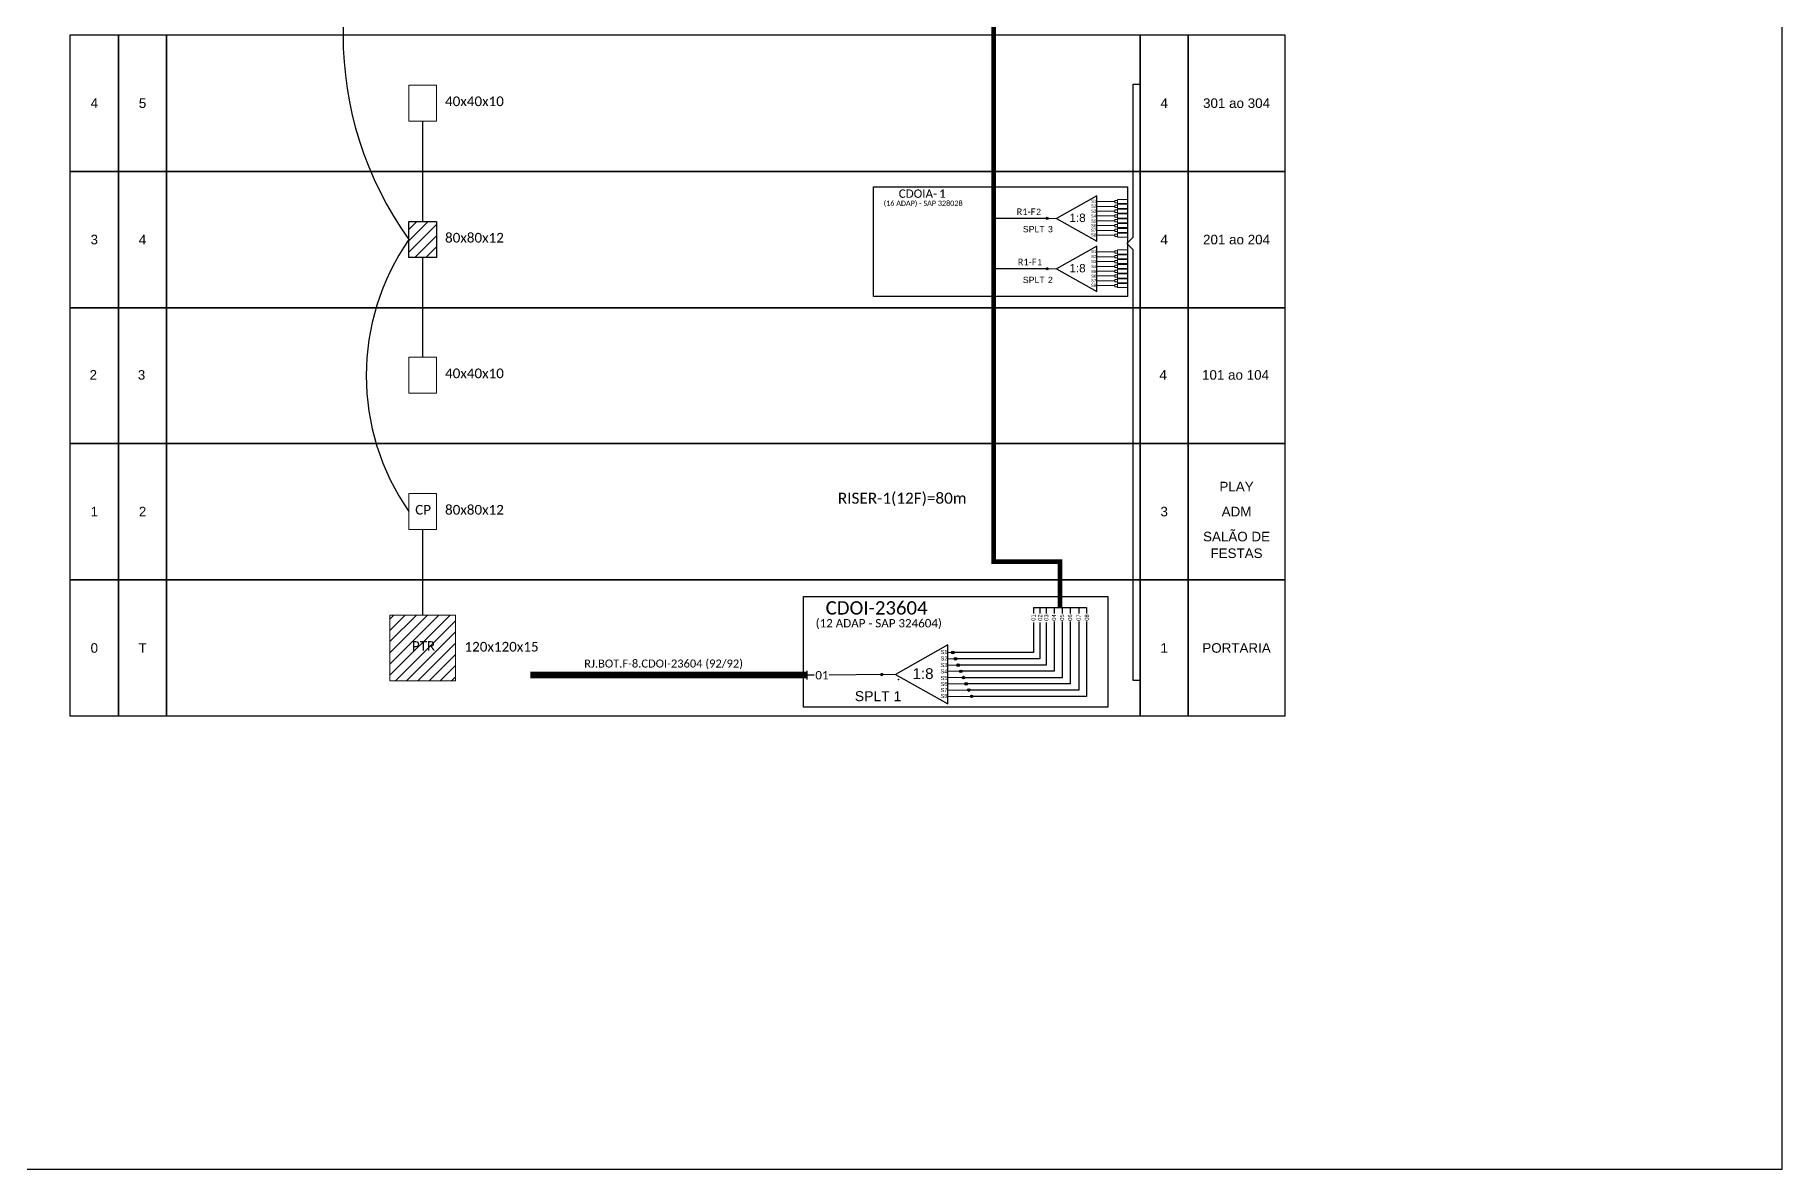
# Model space of a CAD drawing. Extents: x -89 to 749, y 705 to 1299.
# Drawn here: x 330 to 749.2, y 705 to 977.3 of the extents above; entities that cross this region are included whole.
import ezdxf
from ezdxf.enums import TextEntityAlignment as Align

# ---------------------------------------------------------------- set-up
doc = ezdxf.new("R2010")
doc.units = 0
doc.styles.add('ARIAL', font='arial.ttf')
doc.styles.add('WMF-Calibri0', font='calibri.ttf')

# ---------------------------------------------------------------- blocks, each defined once
blk = doc.blocks.new('SPLT_1-8_DIV_DIR')
h = blk.add_hatch(color=3)
h.dxf.hatch_style = 1
edge = h.paths.add_edge_path()
edge.add_arc((12.77, 4.04), 0.242, 0, 360)
h = blk.add_hatch(color=3)
h.dxf.hatch_style = 1
edge = h.paths.add_edge_path()
edge.add_arc((13.27, 2.88), 0.242, 0, 360)
h = blk.add_hatch(color=3)
h.dxf.hatch_style = 1
edge = h.paths.add_edge_path()
edge.add_arc((13.77, 1.73), 0.242, 0, 360)
h = blk.add_hatch(color=3)
h.dxf.hatch_style = 1
edge = h.paths.add_edge_path()
edge.add_arc((14.27, 0.58), 0.242, 0, 360)
h = blk.add_hatch(color=3)
h.dxf.hatch_style = 1
edge = h.paths.add_edge_path()
edge.add_arc((14.77, -0.58), 0.242, 0, 360)
h = blk.add_hatch(color=3)
h.dxf.hatch_style = 1
edge = h.paths.add_edge_path()
edge.add_arc((15.27, -1.73), 0.242, 0, 360)
h = blk.add_hatch(color=3)
h.dxf.hatch_style = 1
edge = h.paths.add_edge_path()
edge.add_arc((15.77, -2.88), 0.242, 0, 360)
h = blk.add_hatch(color=3)
h.dxf.hatch_style = 1
edge = h.paths.add_edge_path()
edge.add_arc((16.27, -4.04), 0.242, 0, 360)
at = {"color": 1}
blk.add_lwpolyline([(11.89, 5.45), (2.22, 0), (11.89, -5.45), (11.89, 5.45)], dxfattribs=at)
at = {"color": 7, "lineweight": 0}
for points in [[(12.77, 4.04), (11.89, 4.04)], [(11.89, 2.88), (13.27, 2.88)], [(11.89, 1.73), (13.77, 1.73)], [(11.89, 0.58), (14.27, 0.58)], [(11.89, -0.58), (14.77, -0.58)], [(11.89, -1.73), (15.27, -1.73)], [(11.89, -2.88), (15.77, -2.88)], [(11.89, -4.04), (16.27, -4.04)]]:
    blk.add_lwpolyline(points, dxfattribs=at)
at = {"color": 1, "lineweight": 0}
blk.add_lwpolyline([(2.22, 0), (0, 0)], dxfattribs=at)
at = {"color": 3}
for centre in [(12.77, 4.04), (13.27, 2.88), (13.77, 1.73), (14.27, 0.58), (14.77, -0.58), (15.27, -1.73), (15.77, -2.88), (16.27, -4.04)]:
    blk.add_circle(centre, 0.242, dxfattribs=at)
at = {"color": 1, "style": 'ARIAL'}
for s, height, p in [('S1', 0.75, (10.52, 3.77)), ('S2', 0.75, (10.52, 2.58)), ('1:8', 2, (5.35, -0.85)), ('S3', 0.75, (10.52, 1.37)), ('S4', 0.75, (10.52, 0.19)), ('S5', 0.75, (10.52, -1.02)), ('S6', 0.75, (10.52, -2.14)), ('S7', 0.75, (10.52, -3.24)), ('S8', 0.75, (10.52, -4.36))]:
    blk.add_text(s, height=height, dxfattribs=at).set_placement(p)
blk = doc.blocks.new('SPLT_1-8_SC-APC')
at = {"color": 1}
blk.add_lwpolyline([(-7.37, -2.1), (-17.04, -7.55), (-7.37, -13), (-7.37, -2.1)], dxfattribs=at)
at = {"color": 3, "lineweight": 0}
for points in [[(-2.99, -3.51), (-7.37, -3.51)], [(-2.41, -3.02), (-2.41, -4)], [(-2.41, -3.02), (0, -3.02)], [(-2.41, -4), (0, -4)], [(-2.41, -4.17), (-2.41, -5.16)], [(-2.41, -4.17), (0, -4.17)], [(-7.37, -4.66), (-2.99, -4.66)], [(-7.37, -5.82), (-2.99, -5.82)], [(-7.37, -6.97), (-2.99, -6.97)], [(-7.37, -8.12), (-2.99, -8.12)], [(-2.41, -5.16), (0, -5.16)], [(-2.41, -5.32), (-2.41, -6.31)], [(-2.41, -5.32), (0, -5.32)], [(-2.41, -6.31), (0, -6.31)], [(-2.41, -6.48), (-2.41, -7.46)], [(-2.41, -6.48), (0, -6.48)], [(-2.41, -7.46), (0, -7.46)], [(-2.41, -7.63), (-2.41, -8.62)], [(-2.41, -7.63), (0, -7.63)], [(-7.37, -9.28), (-2.99, -9.28)], [(-7.37, -10.43), (-2.99, -10.43)], [(-7.37, -11.58), (-2.99, -11.58)], [(-2.41, -8.62), (0, -8.62)], [(-2.41, -8.78), (-2.41, -9.77)], [(-2.41, -8.78), (0, -8.78)], [(-2.41, -9.77), (0, -9.77)], [(-2.41, -9.94), (-2.41, -10.92)], [(-2.41, -9.94), (0, -9.94)], [(-2.41, -10.92), (0, -10.92)], [(-2.41, -11.09), (-2.41, -12.08)], [(-2.41, -11.09), (0, -11.09)], [(-2.41, -12.08), (0, -12.08)]]:
    blk.add_lwpolyline(points, dxfattribs=at)
for points in [[(-2.99, -3.22), (-2.41, -3.22), (-2.41, -3.8), (-2.99, -3.8)], [(-2.99, -4.38), (-2.41, -4.38), (-2.41, -4.95), (-2.99, -4.95)], [(-2.99, -5.53), (-2.41, -5.53), (-2.41, -6.1), (-2.99, -6.1)], [(-2.99, -6.68), (-2.41, -6.68), (-2.41, -7.26), (-2.99, -7.26)], [(-2.99, -7.84), (-2.41, -7.84), (-2.41, -8.41), (-2.99, -8.41)], [(-2.99, -8.99), (-2.41, -8.99), (-2.41, -9.56), (-2.99, -9.56)], [(-2.99, -10.14), (-2.41, -10.14), (-2.41, -10.72), (-2.99, -10.72)], [(-2.99, -11.3), (-2.41, -11.3), (-2.41, -11.87), (-2.99, -11.87)]]:
    blk.add_lwpolyline(points, close=True, dxfattribs=at)
at = {"color": 1, "lineweight": 0}
blk.add_lwpolyline([(-17.04, -7.55), (-19.26, -7.55)], dxfattribs=at)
at = {"color": 1, "style": 'ARIAL'}
for s, height, p in [('S1', 0.75, (-8.74, -3.78)), ('1:8', 2, (-13.91, -8.4)), ('S2', 0.75, (-8.74, -4.97)), ('S3', 0.75, (-8.74, -6.18)), ('S4', 0.75, (-8.74, -7.36)), ('S5', 0.75, (-8.74, -8.57)), ('S6', 0.75, (-8.74, -9.69)), ('S7', 0.75, (-8.74, -10.78)), ('S8', 0.75, (-8.74, -11.9))]:
    blk.add_text(s, height=height, dxfattribs=at).set_placement(p)

msp = doc.modelspace()

# ---------------------------------------------------------------- hatches: boundary and pattern name
h = msp.add_hatch()
h.set_pattern_fill('ANSI31', color=1, scale=0.6)
h.set_pattern_definition([(45, (-562.3056, 50.8831), (-1.3470384, 1.3470384), [])])
h.paths.add_polyline_path([(423.02, 932.46), (419.71, 932.46), (419.71, 923.84), (426.33, 923.84), (426.33, 932.46)])
h = msp.add_hatch(color=3)
h.dxf.hatch_style = 1
edge = h.paths.add_edge_path()
edge.add_arc((572.88, 933.23), 0.256, 0, 360)
h = msp.add_hatch(color=3)
h.dxf.hatch_style = 1
edge = h.paths.add_edge_path()
edge.add_arc((572.88, 921.14), 0.256, 0, 360)
h = msp.add_hatch()
h.set_pattern_fill('ANSI31', color=1, scale=0.6)
h.set_pattern_definition([(45, (-55.0613, 3470.4174), (-1.3470384, 1.3470384), [])])
h.paths.add_polyline_path([(430.92, 838.01), (415.12, 838.01), (415.12, 822.2), (430.92, 822.2)])
h.paths.add_polyline_path([(419.85, 828.84), (426.66, 828.84), (426.66, 832.31), (419.85, 832.31)], flags=24)
h = msp.add_hatch(color=3)
h.dxf.hatch_style = 1
edge = h.paths.add_edge_path()
edge.add_arc((533.2, 823.73), 0.41, 0, 360)

# ---------------------------------------------------------------- linework, layer by layer
msp.add_lwpolyline([(-89.32, 705.02), (749.25, 705.02), (749.25, 1299.02), (-89.32, 1299.02), (-89.32, 705.02)])
at = {"color": 5, "const_width": 1.1}
msp.add_lwpolyline([(560.05, 1227.92), (560.05, 850.82), (575.97, 850.82), (575.97, 839.84)], dxfattribs=at)
for points in [[(338.43, 977.27), (350, 977.27), (350, 944.52), (338.43, 944.52)], [(350, 977.27), (361.57, 977.27), (361.57, 944.52), (350, 944.52)], [(361.57, 977.27), (595.19, 977.27), (595.19, 944.52), (361.57, 944.52)], [(595.19, 977.27), (606.76, 977.27), (606.76, 944.52), (595.19, 944.52)], [(606.76, 977.27), (629.91, 977.27), (629.91, 944.52), (606.76, 944.52)], [(338.43, 944.52), (350, 944.52), (350, 911.78), (338.43, 911.78)], [(350, 944.52), (361.57, 944.52), (361.57, 911.78), (350, 911.78)], [(361.57, 944.52), (595.19, 944.52), (595.19, 911.78), (361.57, 911.78)], [(595.19, 944.52), (606.76, 944.52), (606.76, 911.78), (595.19, 911.78)], [(606.76, 944.52), (629.91, 944.52), (629.91, 911.78), (606.76, 911.78)], [(338.43, 911.78), (350, 911.78), (350, 879.22), (338.43, 879.22)], [(350, 911.78), (361.57, 911.78), (361.57, 879.22), (350, 879.22)], [(361.57, 911.78), (595.19, 911.78), (595.19, 879.22), (361.57, 879.22)], [(595.19, 911.78), (606.76, 911.78), (606.76, 879.22), (595.19, 879.22)], [(606.76, 911.78), (629.91, 911.78), (629.91, 879.22), (606.76, 879.22)], [(338.43, 879.22), (350, 879.22), (350, 846.48), (338.43, 846.48)], [(350, 879.22), (361.57, 879.22), (361.57, 846.48), (350, 846.48)], [(361.57, 879.22), (595.19, 879.22), (595.19, 846.48), (361.57, 846.48)], [(595.19, 879.22), (606.76, 879.22), (606.76, 846.48), (595.19, 846.48)], [(606.76, 879.22), (629.91, 879.22), (629.91, 846.48), (606.76, 846.48)], [(338.43, 846.48), (350, 846.48), (350, 813.74), (338.43, 813.74)], [(350, 846.48), (361.57, 846.48), (361.57, 813.74), (350, 813.74)], [(361.57, 846.48), (595.19, 846.48), (595.19, 813.74), (361.57, 813.74)], [(595.19, 846.48), (606.76, 846.48), (606.76, 813.74), (595.19, 813.74)], [(606.76, 846.48), (629.91, 846.48), (629.91, 813.74), (606.76, 813.74)]]:
    msp.add_lwpolyline(points, close=True)
at = {"color": 0, "lineweight": 0}
for points in [[(419.71, 965.2), (426.33, 965.2), (426.33, 956.58), (419.71, 956.58)], [(419.71, 899.9), (426.33, 899.9), (426.33, 891.28), (419.71, 891.28)], [(419.71, 867.16), (426.33, 867.16), (426.33, 858.54), (419.71, 858.54)]]:
    msp.add_lwpolyline(points, close=True, dxfattribs=at)
at = {"color": 3}
for points in [[(595.22, 822.3), (593.56, 822.3), (593.56, 925.71), (591.99, 927.21), (593.56, 928.72), (593.56, 965.46), (595.21, 965.46)], [(423.02, 932.46), (423.02, 956.58)], [(423.02, 899.9), (423.02, 923.84)], [(423.02, 838.01), (423.02, 858.54)], [(516.98, 823.6), (515.2, 823.6)], [(533.61, 823.75), (520.6, 823.61)]]:
    msp.add_lwpolyline(points, dxfattribs=at)
at = {"color": 1}
for points in [[(592.14, 916.88), (592.14, 916.88), (592.14, 914.51), (531.17, 914.51), (531.17, 940.78), (539.01, 940.78)], [(587.41, 815.91), (587.41, 815.91), (587.41, 815.91), (514.44, 815.91), (514.44, 842.45), (514.44, 842.45)], [(515.2, 824.65), (515.2, 822.56)]]:
    msp.add_lwpolyline(points, dxfattribs=at)
for points in [[(531.17, 940.78), (592.14, 940.78), (592.14, 914.51), (531.17, 914.51)], [(419.71, 932.46), (426.33, 932.46), (426.33, 923.84), (419.71, 923.84)], [(514.44, 842.45), (587.41, 842.45), (587.41, 815.91), (514.44, 815.91)]]:
    msp.add_lwpolyline(points, close=True, dxfattribs=at)
at = {"color": 5}
for points in [[(572.88, 933.23), (560.05, 933.23)], [(572.88, 921.14), (560.05, 921.14)], [(569.59, 839.84), (569.59, 838.38)], [(569.59, 839.84), (582.35, 839.84)], [(571.12, 839.84), (571.12, 838.38)], [(572.65, 839.84), (572.65, 838.38)], [(574.57, 839.84), (574.57, 838.35)], [(576.48, 839.84), (576.48, 838.36)], [(578.4, 839.84), (578.4, 838.36)], [(580.48, 839.84), (580.48, 838.36)], [(582.35, 839.84), (582.35, 838.36)], [(569.59, 836.23), (569.57, 829.04), (550.52, 829.04)], [(571.12, 836.23), (571.12, 827.49), (551.17, 827.49)], [(572.65, 836.23), (572.65, 826), (551.82, 826)], [(574.57, 836.43), (574.57, 824.54), (552.47, 824.54)], [(576.48, 836.43), (576.48, 822.98), (553.12, 822.98)], [(578.4, 836.43), (578.4, 821.48), (553.77, 821.48)], [(580.48, 836.43), (580.48, 820), (554.42, 820)], [(582.35, 836.43), (582.35, 818.49), (555.07, 818.49)], [(549.9, 829.04), (549.89, 829.04)]]:
    msp.add_lwpolyline(points, dxfattribs=at)
at = {"color": 1, "lineweight": 0}
msp.add_lwpolyline([(415.12, 838.01), (430.92, 838.01), (430.92, 822.2), (415.12, 822.2)], close=True, dxfattribs=at)
at = {"color": 1, "const_width": 1.6}
msp.add_lwpolyline([(448.86, 823.61), (515.2, 823.6)], dxfattribs=at)
at = {"color": 3}
for centre in [(572.88, 933.23), (572.88, 921.14)]:
    msp.add_circle(centre, 0.256, dxfattribs=at)
for centre, radius, start, end in [((488.1, 977.27), 84.2, 144.317, 215.683), ((466.67, 895.5), 57.2, 145.1908, 214.8092)]:
    msp.add_arc(centre, radius, start, end, dxfattribs=at)
for p in [(338.43, 944.52), (575.1, 933.23), (338.43, 911.78), (338.43, 879.22), (338.43, 846.48), (537.17, 822.56)]:
    msp.add_point(p)

# ---------------------------------------------------------------- block references
for p in [(592.14, 940.78), (592.14, 928.68)]:
    msp.add_blockref('SPLT_1-8_SC-APC', p, dxfattribs=at)
at = {"xscale": 1.3, "yscale": 1.3, "zscale": 1.3}
msp.add_blockref('SPLT_1-8_DIV_DIR', (533.61, 823.75), dxfattribs=at)

# ---------------------------------------------------------------- texts
at = {"style": 'ARIAL'}
for s, p in [('4', (344.21, 960.89)), ('5', (355.79, 960.89)), ('4', (600.97, 960.89)), ('301 ao 304', (618.33, 960.89)), ('3', (344.21, 928.15)), ('4', (355.79, 928.15)), ('4', (600.97, 928.15)), ('201 ao 204', (618.33, 928.15)), ('2', (343.97, 895.66)), ('3', (355.54, 895.66)), ('4', (600.73, 895.66)), ('101 ao 104', (618.09, 895.66)), ('PLAY', (618.33, 868.85)), ('1', (344.21, 862.85)), ('2', (355.79, 862.85)), ('3', (600.97, 862.85)), ('ADM', (618.33, 862.85)), ('SALÃO DE', (618.33, 856.85)), ('FESTAS', (618.33, 852.85)), ('0', (344.21, 830.11)), ('T', (355.79, 830.11)), ('1', (600.97, 830.11)), ('PORTARIA', (618.33, 830.11))]:
    msp.add_text(s, height=2.3, dxfattribs=at).set_placement(p, align=Align.MIDDLE_CENTER)
at = {"style": 'WMF-Calibri0'}
for s, height, p in [('40x40x10', 2.317, (428.39, 960.18)), ('40x40x10', 2.317, (428.39, 894.87)), ('CP', 2.317, (421.23, 862.13)), ('80x80x12', 2.317, (428.39, 862.13)), ('PTR', 2.317, (420.43, 829.43)), ('120x120x15', 2.317, (433.06, 829.25)), ('01', 2, (517.25, 822.57))]:
    msp.add_text(s, height=height, dxfattribs=at).set_placement(p)
at = {"color": 1, "style": 'WMF-Calibri0'}
for s, height, p in [('CDOIA-', 2, (537.27, 938.17)), ('1', 2, (546.95, 938.17)), ('80x80x12', 2.317, (428.39, 927.43)), ('CDOI-23604', 3.2, (519.73, 838.13)), ('RJ.BOT.F-8.CDOI-23604 (92/92)', 1.92, (461.78, 825.41))]:
    msp.add_text(s, height=height, dxfattribs=at).set_placement(p)
for s, height, p in [('(16 ADAP) - SAP 328028', 1.25, (543.12, 936.24)), ('(12 ADAP - SAP 324604)', 2, (532.47, 835.05))]:
    msp.add_text(s, height=height, dxfattribs=at).set_placement(p, align=Align.CENTER)
at = {"color": 5, "style": 'WMF-Calibri0'}
for s, height, p in [('R1-F', 1.6, (565.56, 934.02)), ('R1-F', 1.6, (565.83, 921.97)), ('RISER-1(12F)=80m', 2.6457, (522.66, 864.74))]:
    msp.add_text(s, height=height, dxfattribs=at).set_placement(p)
at = {"color": 5, "style": 'ARIAL'}
for s, p in [('2', (570.84, 934.04)), ('1', (571.11, 921.94))]:
    msp.add_text(s, height=1.5, dxfattribs=at).set_placement(p, align=Align.CENTER)
at = {"color": 7, "style": 'ARIAL'}
for s, p in [('SPLT', (569.66, 929.9)), ('3', (573.66, 929.9)), ('SPLT', (569.66, 917.71)), ('2', (573.66, 917.71))]:
    msp.add_text(s, height=1.5, dxfattribs=at).set_placement(p, align=Align.CENTER)
at = {"style": 'ARIAL'}
for s, p in [('01', (569.59, 837.4)), ('02', (571.21, 837.4)), ('03', (572.67, 837.4)), ('04', (574.5, 837.4)), ('05', (576.46, 837.4)), ('06', (578.38, 837.4)), ('07', (580.44, 837.4)), ('08', (582.4, 837.4))]:
    msp.add_text(s, height=0.992, rotation=90, dxfattribs=at).set_placement(p, align=Align.MIDDLE_CENTER)
at = {"color": 7, "style": 'ARIAL'}
msp.add_text('SPLT 1', height=2.4, dxfattribs=at).set_placement((526.72, 817.34))

doc.saveas('drawing.dxf')
